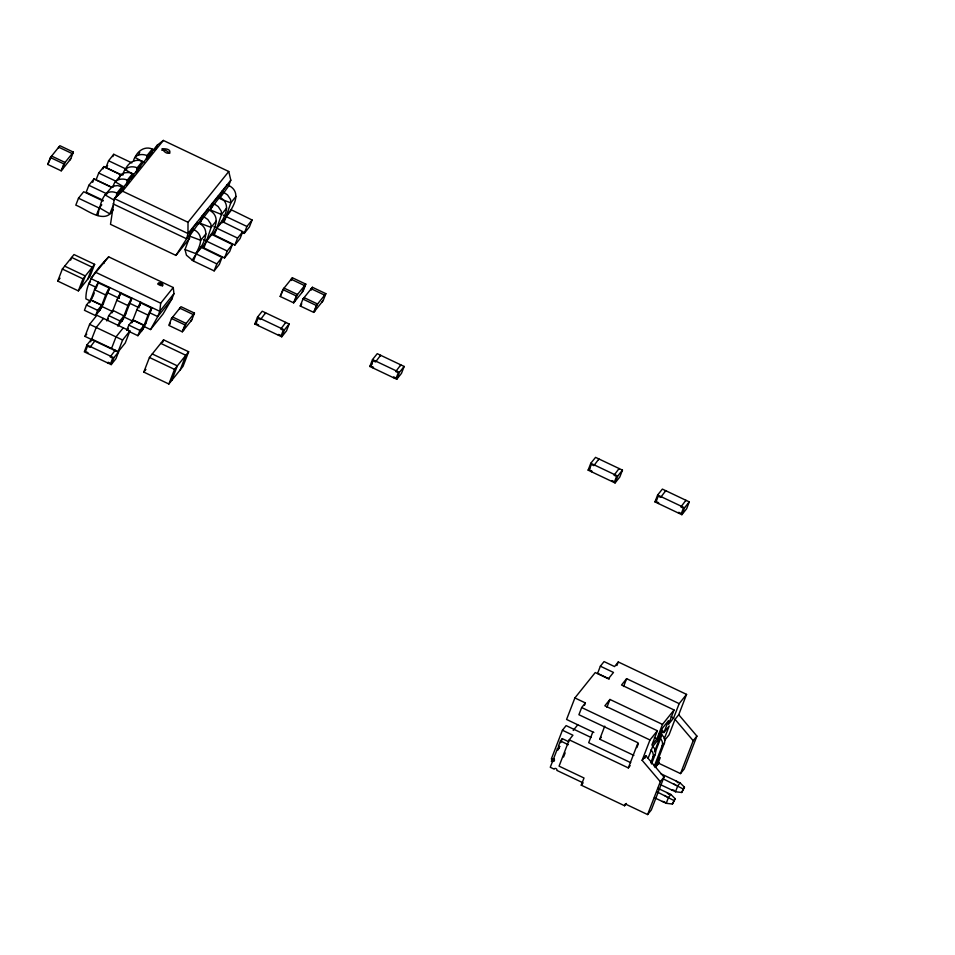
<?xml version="1.0" encoding="UTF-8"?>
<svg xmlns="http://www.w3.org/2000/svg" width="955" height="955" viewBox="0 0 955 955"><rect width="100%" height="100%" fill="white"/><g stroke="black" fill="none" stroke-linecap="round" stroke-linejoin="round"><path stroke-width="1.43" d="M228.77 171.506L188.016 222.276L187.968 233.533L186.631 238.822L175.935 255.403L110.505 224.329L114.361 198.58L157.193 145.232L163.341 140.433L228.77 171.506L230.8 180.185L228.567 185.986M89.961 300.801L85.914 298.879C85.604 281.379 97.47 268.737 108.667 256.847L173.261 287.527L160.691 303.189L159.783 311.318L157.754 316.582L150.52 329.559L143.787 326.371M97.935 215.544L99.201 208.047L101.791 204.824M116.247 196.885L116.88 193.137L122.061 186.679M126.406 185.222L127.254 180.22L132.435 173.762M136.255 172.939L137.102 167.949L142.283 161.491M146.318 159.425L146.951 155.677L152.143 149.219M222.014 257.456L216.833 263.914L195.799 253.696C201.398 243.943 204.131 234.035 192.313 228.83C191.895 229.785 187.992 234.536 189.938 236.255L185.019 249.553L186.44 255.212L193.435 261.037L214.147 270.874L219.328 264.416L222.014 257.456L201.004 247.154C206.925 237.27 209.085 227.206 197.1 222.181M207.462 209.252C219.459 214.29 217.298 224.353 211.377 234.238L232.387 244.54L229.701 251.499L224.521 257.957L201.039 246.521M217.835 196.336C229.821 201.374 227.66 211.425 221.739 221.321L242.761 231.623L240.075 238.583L234.882 245.041L211.413 233.605M227.171 184.709C239.156 189.747 236.995 199.81 231.074 209.694L252.096 219.996L249.41 226.956L244.217 233.414L241.639 232.184M89.591 302.496L94.832 288.923A6.721 0.895 -64.6 0 1 97.828 283.193L98.532 282.214L96.419 287.586M99.857 310.208L105.969 294.224A6.721 0.895 -64.6 0 1 108.966 288.482L109.67 287.515L103.176 304.024A6.721 0.895 -64.6 0 1 100.18 309.766L95.584 315.592L84.446 310.303L86.475 305.027L90.486 300.037L101.672 305.23L97.613 310.315L95.584 315.592M131.909 322.599L137.162 309.026A6.721 0.895 -64.6 0 1 140.158 303.284L140.851 302.317L139.323 306.28M139.167 306.483L140.481 302.842L151.618 308.131L145.494 324.127A6.721 0.895 -64.6 0 1 142.51 329.857L137.902 335.694L129.247 331.576M142.188 330.311L148.3 314.314A6.721 0.895 -64.6 0 1 151.296 308.584L151.988 307.606L149.959 312.882M122.133 320.796L128.245 304.8A6.721 0.895 -64.6 0 1 131.241 299.058L131.862 298.187L125.451 314.601A6.721 0.895 -64.6 0 1 122.455 320.343L117.859 326.168L119.888 320.892L125.774 313.813M111.95 312.93L117.107 299.512A6.721 0.895 -64.6 0 1 120.103 293.77L120.724 292.899L118.539 298.473L120.425 293.316L131.563 298.605L129.689 303.702L127.922 305.576L116.785 300.288M47.75 164.427L50.412 157.539L59.902 145.709L73.356 152.108L70.694 158.996L61.204 170.826L47.75 164.427L51.594 156.059L65.047 162.446L61.8 169.68L62.684 168.581L62.397 169.345M61.204 170.826L63.866 163.926L73.356 152.108M69.512 160.476L70.694 158.602M103.092 200.98L83.682 191.752L78.489 198.21L75.803 205.17C85.855 208.811 105.277 225.762 113.275 209.539M112.165 187.443L94.056 178.836L88.863 185.294L86.177 192.253L103.009 200.252M92.707 182.31L94.056 178.836M122.025 175.171L103.904 166.564L98.711 173.022L96.025 179.982L111.568 187.359M57.718 281.08L62.362 269.047L74.001 254.543L94.641 264.344L89.997 276.365L78.346 290.869L57.718 281.08L60.046 278.18M103.009 168.88L103.904 166.564M121.416 175.087L105.886 167.71L108.572 160.75L113.752 154.292L131.874 162.899M70.658 260.082L71.673 257.444L92.301 267.245L87.669 279.266M112.857 156.608L113.752 154.292M96.515 215.006L99.201 208.047L78.489 198.21M78.346 290.869L82.99 278.848L94.641 264.344M80.686 287.968L85.317 275.947L64.689 266.147M117.405 195.99L118.301 193.674C106.447 187.717 102.161 197.184 99.714 207.975L109.813 213.836L112.988 205.958M127.779 183.074L128.674 180.758C122.777 177.308 113.609 179.003 113.251 187.18M128.185 183.265L128.674 180.758M137.627 170.802L138.523 168.486C132.626 165.036 123.47 166.731 123.111 174.908M103.856 263.532L104.871 260.894M89.436 302.699L90.462 300.073M147.476 158.53L148.371 156.214C143.119 153.242 134.166 153.827 133.485 161.323M155.844 148.705L157.193 145.232M123.291 327.828L116.009 336.888L111.365 348.909L84.959 336.375L89.603 324.342L96.873 315.281L129.892 330.955L125.248 342.988L117.966 352.049L112.69 349.542M99.559 310.638L101.6 305.361M86.953 344.946L84.303 351.846L111.21 364.619L115.949 358.71L118.611 351.822L91.704 339.037L86.953 344.946L113.872 357.731L118.611 351.822M109.586 287.61L107.557 292.887L109.288 288.028L98.15 282.74M90.641 341.795L96.204 327.481L103.474 318.421M87.657 353.434L87.956 352.67L85.437 351.476L87.502 346.116L90.021 347.31L95.07 340.637L94.772 341.401M121.834 321.214L123.899 315.902L112.893 310.351L108.751 315.604L106.721 320.88L108.309 318.898M107.843 363.019L108.142 362.255L110.661 363.461L112.726 358.101L110.207 356.895L115.245 350.222L114.958 350.986M111.21 364.619L113.872 357.731M117.966 352.049L122.61 340.028L129.892 330.955M141.889 330.728L143.919 325.464L132.781 320.164L128.806 325.13L126.764 330.394L128.364 328.413M131.766 322.802L132.781 320.164M139.251 306.376L140.779 302.413M137.902 335.694L139.943 330.418L143.919 325.464M150.52 329.559L163.09 313.897L171.888 298.975L173.929 293.698L173.261 287.527M143.787 372.092L149.434 357.468L163.58 339.849L188.66 351.75L183.026 366.374L168.868 384.006L143.787 372.092L145.912 369.442M193.435 261.037L196.121 254.078L201.302 247.62M171.506 318.516L168.844 325.404L182.298 331.803L191.788 319.973L194.45 313.085L180.996 306.698L171.506 318.516L184.96 324.903L194.45 313.085M162.553 342.499L163.58 339.849M170.026 323.936L170.324 323.16L169.441 324.27M219.304 198.127L221.99 191.167L227.541 194.951L230.561 199.523L230.812 202.854L226.096 216.558L246.903 226.454L252.096 219.996M203.809 248.121L206.495 241.161L211.676 234.703M214.183 235.205L216.869 228.245L222.049 221.787M223.959 222.419L226.204 216.618L231.385 210.16M182.298 331.803L184.96 324.903M183.491 330.323L183.778 329.559L182.894 330.669L186.141 323.435L172.688 317.036L171.506 318.91M190.606 321.453L191.788 319.579M168.868 384.006L174.514 369.382L188.66 351.75M171.697 380.472L177.344 365.861L152.263 353.947M214.147 270.874L216.833 263.914M180.197 369.895L185.831 355.284L160.75 343.37M224.521 257.957L227.206 250.998L232.387 244.54M234.882 245.041L237.58 238.082L242.761 231.623M244.217 233.414L246.903 226.454M254.83 324.02L257.492 317.132L262.231 311.223L289.15 323.996L286.488 330.896L281.737 336.805L254.83 324.02L256.418 322.05M258.196 325.619L258.495 324.855L255.964 323.65L258.041 318.29L260.56 319.495L265.597 312.81L265.299 313.586M280.209 296.468L282.871 289.58L292.361 277.75L305.815 284.136L303.153 291.036L293.663 302.854L280.209 296.468L284.053 288.1L297.506 294.486L294.259 301.72L295.143 300.61L294.844 301.374M291.299 280.507L292.361 277.75M278.382 335.205L278.669 334.441L281.2 335.635L283.265 330.275L280.746 329.081L285.784 322.396L285.485 323.172M293.663 302.854L296.325 295.966L305.815 284.136M281.737 336.805L284.399 329.905L289.15 323.996M301.971 292.517L305.218 285.282L304.335 286.381L304.633 285.617L291.168 279.23L290.881 279.994L291.764 278.884M300.252 305.994L302.914 299.094L312.404 287.276L325.858 293.663L323.208 300.55L313.706 312.381L300.252 305.994L301.732 303.75L300.849 304.848M311.342 290.034L312.404 287.276M313.706 312.381L316.368 305.493L325.858 293.663M314.899 310.9L315.198 310.136L314.302 311.246L317.561 304.012L304.096 297.614L302.914 299.488M322.014 302.031L323.196 300.156M369.836 366.481L372.498 359.581L377.249 353.672L404.156 366.457L401.494 373.345L396.755 379.266L369.836 366.481L372.211 363.521M373.202 368.081L373.501 367.317L370.982 366.111L373.047 360.751L375.566 361.945L380.615 355.272L380.317 356.036M393.388 377.667L393.687 376.903L396.206 378.096L398.271 372.737L395.752 371.531L400.79 364.858L400.503 365.622M396.755 379.266L399.417 372.366L404.156 366.457M588.137 470.158L590.799 463.271L595.55 457.361L622.457 470.135L619.795 477.034L615.056 482.944L588.137 470.158L589.724 468.189M591.503 471.758L591.802 470.994L589.271 469.8L591.348 464.428L593.867 465.634L598.904 458.949L598.618 459.725M611.689 481.344L611.976 480.58L614.507 481.774L616.572 476.414L614.053 475.22L619.091 468.535L618.792 469.311M615.056 482.944L617.706 476.056L622.457 470.135M591.085 737.463L566.124 725.609L562.423 730.229L551.345 758.939L553.972 760.18L554.437 758.986L552.575 761.29L550.271 767.271L554.21 769.145A1.468 1.265 38.8 0 1 555.989 768.572A1.468 1.265 38.8 0 1 556.837 770.387L583.111 782.873L581.249 785.177L624.594 805.757L626.444 803.453M609.409 678.993L597.591 673.382L600.361 666.196L613.492 672.439L608.395 678.79L595.263 672.547L574.886 697.938L566.578 719.461L593.855 732.461M551.357 761.41L552.277 759.022M560 746.583A1.468 1.265 38.8 0 1 559.284 746.428L557.422 748.732L553.506 758.903A1.468 1.265 38.8 0 1 554.354 760.717A1.468 1.265 38.8 0 1 552.575 761.29M568.846 741.772L562.28 738.657L560.43 740.961L558.353 746.344A1.468 1.265 38.8 0 1 559.2 748.159A1.468 1.265 38.8 0 1 557.422 748.732M557.804 750.236L559.284 746.428M560.716 742.692L562.28 738.657M654.963 501.9L657.625 495.012L662.376 489.091L689.283 501.876L686.621 508.764L681.87 514.685L654.963 501.9L656.551 499.931M658.329 503.5L658.628 502.736L656.097 501.53L658.174 496.17L660.693 497.376L665.731 490.691L665.444 491.455M562.423 730.229L572.928 735.219L569.216 739.839L559.069 766.149L584.018 778.003L581.249 785.177M574.886 697.938L585.391 702.928L581.679 707.548L578.909 714.722L638.012 742.787L628.318 767.904L569.216 739.839M563.557 757.005L565.145 752.91M584.46 705.315L585.391 702.928M616.894 665.551L618.279 661.958L686.573 694.392L678.73 714.722L675.018 719.342L669.025 734.896L664.549 740.459M592.84 731.936L588.686 742.703L630.718 762.663M678.516 513.086L678.802 512.322L681.333 513.515L683.398 508.156L680.879 506.962L685.917 500.277L685.618 501.041M606.926 707.273L609.947 699.454L662.484 724.403L674.063 709.971L621.526 685.022L626.623 678.671L679.16 703.632L686.573 694.392M681.87 514.685L684.532 507.785L689.283 501.876M633.869 755.417L599.716 739.194L604.754 726.146M623.603 686.502L626.623 678.671M636.889 747.586L638.394 743.67M624.594 805.757L625.286 803.967L647.609 814.567L651.322 809.959L664.012 777.06L645.831 755.692L642.13 760.311L660.299 781.679L647.609 814.567M642.13 760.311L649.973 739.982L657.386 730.754L604.849 705.793L609.947 699.454M644.84 758.294L645.831 755.692M657.386 730.754L651.847 745.103L656.945 738.752L662.484 724.403M648.075 758.306L652.552 746.715L657.876 740.077L662.495 728.116L668.512 720.619L663.904 732.569L661.278 731.327M654.497 751.645L659.965 737.475L661.815 735.171L659.189 733.918M661.314 734.371L662.806 730.503M650.773 762.794L652.886 757.339L655.202 754.462A7.342 6.339 38.8 0 0 652.563 746.368M655.357 751.919L661.815 735.171M651.513 763.988L655.202 754.462M674.063 709.971L668.524 724.332L673.621 717.981L679.16 703.632M664.262 738.812L669.228 725.943L663.904 732.569M654.259 766.232L662.149 745.807L664.465 742.918A7.342 6.339 38.8 0 0 660.203 733.822M654.999 767.438L664.465 742.918M657.482 764.788L660.251 757.613L656.73 762.006M666.232 803.31L668.536 797.33L670.852 794.441L675.173 798.714L672.404 804.026L666.232 803.31L654.402 797.688M658.174 762.997L680.509 773.598L693.199 740.71L696.899 736.09L678.73 714.722M675.495 791.767L677.799 785.786L680.115 782.897L684.449 787.171L681.667 792.483L675.495 791.767L659.726 784.282M696.899 736.09L684.21 768.99L680.509 773.598M672.404 804.026L675.173 798.714M681.667 792.483L684.449 787.171M92.85 296.695L94.306 292.922M119.494 178.096C119.184 169.524 141.137 171.745 130.811 178.8M138.678 154.853L139.728 152.227M192.11 260.273L196.121 254.078M202.472 247.357L206.495 241.161L227.206 250.998M212.846 234.429L216.869 228.245L237.58 238.082M222.181 222.802L226.204 216.618M59.306 146.855L58.422 147.953L58.721 147.189L72.174 153.588L71.876 154.352L72.759 153.242M105.886 167.71L107.617 165.561M120.557 175.469L115.364 181.928L124.21 187.061M140.66 166.528L138.523 168.486M148.789 156.405L152.239 152.096M230.8 180.185L187.968 233.533L114.361 198.58L122.586 191.191L163.341 140.433M173.929 293.698L159.783 311.318L90.737 278.514L108.667 256.847M90.462 281.594L88.696 283.79L95.333 286.942M84.959 336.375L86.774 334.107M197.506 222.372L192.313 228.83L189.627 235.79L198.831 223.136M207.88 209.455L202.687 215.914L200.311 223.339L211.103 227.397L216.296 220.939M218.241 196.527L213.06 202.985L210.375 209.957L221.476 214.481L226.669 208.023M227.577 184.9L222.396 191.358L219.71 198.33L228.913 185.676M209.205 210.219L199.595 222.682L202.281 215.711L207.832 219.495L210.852 224.067L211.103 227.397L206.495 241.161M219.578 197.303L209.969 209.754L212.655 202.794L218.206 206.578L221.226 211.151L221.476 214.481L216.869 228.245M190.952 233.438L186.631 238.822L113.024 203.869M198.616 223.9L201.374 220.45M209.682 210.112L211.688 207.605M175.935 255.403L189.675 238.284M205.922 233.856L200.741 240.314L189.938 236.255M235.992 196.396L230.812 202.854L220.008 198.783M201.004 247.154L195.811 253.624L185.019 249.553M211.377 234.238L206.185 240.696L203.487 239.681M221.739 221.321L216.558 227.779L213.86 226.765M231.074 209.694L225.893 216.152L223.195 215.138M171.888 298.975L157.754 316.582L149.78 312.798M180.4 307.832L179.516 308.943L179.815 308.167L193.268 314.565L192.97 315.329L193.853 314.219M311.819 288.41L310.924 289.52L311.223 288.756L324.676 295.143L324.378 295.907L325.273 294.797M600.361 666.196L604.061 661.588L614.566 666.578L618.279 661.958M573.215 730.456L577.751 724.809M599.716 739.194L601.268 737.272M628.318 767.904L630.181 765.6M655.727 766.984L659.332 762.484M660.299 781.679L664.012 777.06M96.264 287.897L94.509 289.711L105.647 295L107.402 293.185M92.36 297.948L90.618 299.763L101.755 305.063L103.498 303.236M149.72 313.288L147.977 315.102L136.84 309.814M145.817 323.339L144.074 325.154L132.936 319.865M161.729 150.174L165.764 150.365L169.883 153.146M671.556 789.892L674.027 790.179M662.281 801.436L664.752 801.723M153.97 149.947C146.533 145.256 138.236 149.828 135.073 157.384L143.919 162.505M144.121 162.219C136.684 157.527 128.388 162.099 125.224 169.656L132.793 174.049M108.572 160.75L126.693 169.357M98.711 173.022L115.543 181.008M122.586 191.191L188.016 222.276M50.412 157.539L63.866 163.926M118.301 193.674L123.887 187.407L117.584 185.556L112.523 186.285L105.002 194.844L113.836 199.977M88.863 185.294L106.984 193.901M282.871 289.58L296.325 295.966M302.914 299.094L316.368 305.493M372.498 359.581L399.417 372.366M590.799 463.271L617.706 476.056M657.625 495.012L684.532 507.785M257.492 317.132L284.399 329.905M96.097 272.509L160.691 303.189M62.362 269.047L82.99 278.848M107.294 292.624L119.244 298.294M129.868 303.344L139.155 307.761M102.066 306.555L112.833 311.664M123.601 316.774L133.02 321.25M86.475 305.027L97.613 310.315M108.751 315.604L119.888 320.892M128.806 325.13L139.943 330.418M89.603 324.342L122.61 340.028M149.434 357.468L174.514 369.382M670.995 716.728L673.621 717.981M654.318 737.511L656.945 738.752M581.679 707.548L649.973 739.982M660.944 773.789L680.115 782.897M663.701 779.089L683.052 788.902M560.43 740.961L568.309 744.709M658.019 788.353L670.852 794.441M656.98 791.838L673.788 800.445M673.86 783.912L675.961 785.165M664.596 795.455L666.697 796.697M676.176 781.023L677.907 782.742M666.912 792.566L668.643 794.274M675.018 719.342L693.199 740.71M157.933 284.16A2.483 1.206 21.1 0 1 160.655 284.101A2.483 1.206 21.1 0 1 162.517 285.987M650.964 749.89A7.342 6.339 38.8 0 1 652.886 757.339M660.227 738.346A7.342 6.339 38.8 0 1 662.149 745.807M162.243 148.825C168.605 159.127 175.636 147.977 162.243 148.825M158.757 284.518A2.483 1.206 21.1 0 0 162.78 285.259A2.483 1.206 21.1 0 0 160.118 282.823A2.483 1.206 21.1 0 0 158.757 284.518"/></g></svg>
